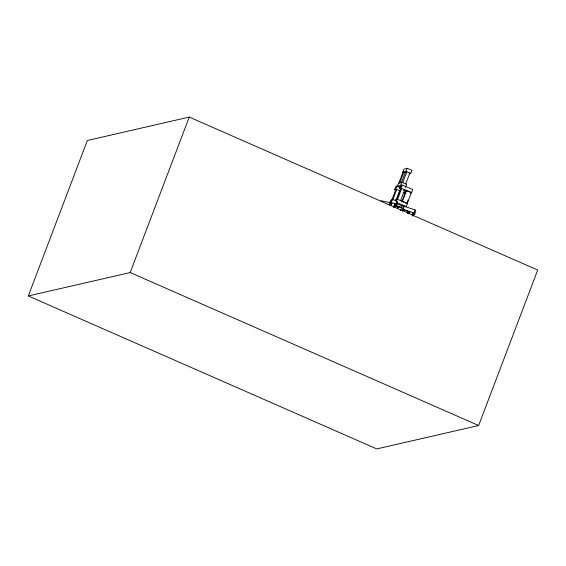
<?xml version="1.0" encoding="UTF-8"?>
<svg xmlns="http://www.w3.org/2000/svg" width="566" height="566" viewBox="0 0 566 566"><rect width="100%" height="100%" fill="white"/><g stroke="black" fill="none" stroke-linecap="round" stroke-linejoin="round"><path stroke-width="0.85" d="M28.3 295.954L87.355 140.488L189.249 117.084L537.7 270.046L478.645 425.512L376.751 448.916L28.3 295.954L130.187 272.55L478.645 425.512M130.187 272.55L189.249 117.084M389.005 204.92L390.54 200.597L391.637 199.975L390.469 203.045M396.228 190.332L394.679 189.688L395.846 186.624L396.943 186.002L400.82 187.601M394.679 189.688L395.775 189.065L396.943 186.002M391.035 204.729L390.88 202.345L392.047 199.274L397.049 201.086L397.212 203.477L396.044 206.54L393.901 205.769M391.453 200.98L395.599 190.07L396.695 189.447L392.549 200.35M400.551 187.707L397.367 186.334L398.535 183.264L401.839 182.245L406.621 184.304L405.454 187.374M398.811 183.179L402.957 172.269M390.639 205.812L391.821 202.692L391.898 203.767M399.745 182.896L403.883 171.986L405.475 172.672M401.535 182.316L405.383 172.191L406.869 171.731L402.73 182.641M397.367 186.334L400.671 185.315L401.839 182.245M407.145 168.272L403.841 169.291L402.674 172.354L405.985 171.342L407.145 168.272L411.928 170.331L410.76 173.394L409.112 173.904M401.252 189.348L399.695 188.704L400.862 185.641L401.931 185.004L412.798 189.476L411.631 192.539L410.562 193.176M395.747 201.284L399.745 190.707M399.695 188.704L400.77 188.075L401.931 185.004M393.766 206.944L394.955 203.824L394.134 207.241M396.766 199.211L400.615 189.086L401.683 188.45L397.537 199.359M393.929 207.397L394.82 205.055L394.297 207.694M396.044 206.54L395.882 204.156L397.049 201.086M405.716 183.922L409.862 173.019M397.311 208.366L397.898 206.838L401.711 207.552L403.155 208.43M400.594 200.612L404.74 189.709M402.355 201.538L406.501 190.636L411.39 192.645L407.244 203.555L402.355 201.538L401.69 201.935L405.829 191.032L406.501 190.636M402.2 205.217L401.322 207.517L395.896 205.281M400.551 210.623L401.711 207.552M402.483 211.132L403.077 209.576L408.022 211.217L408.51 212.045L407.916 213.601M407.166 202.387L408.058 200.053M407.428 212.774L408.022 211.217M408.319 213.488L408.907 211.953M408.97 213.962L409.855 211.627M412.062 214.988L412.947 212.653L413.732 213.976L412.847 216.311M413.873 212.965L415.041 209.894L404.053 206.243L402.886 209.314L413.873 212.965L414.659 214.281L415.826 211.217L415.041 209.894M395.549 199.614L396.625 198.984L407.492 203.449L406.324 206.519L396.235 202.366M380.883 200.704L389.875 202.621L391.347 203.583M406.862 211.493L408.51 212.045M407.598 211.939L409.954 212.717M413.088 213.764L414.659 214.281M390.88 202.345L395.882 204.156M400.77 188.075L411.631 192.539M403.579 190.303L406.685 191.577M396.716 203.64L404.478 206.831M395.775 189.065L400.431 190.983M403.53 192.263L405.857 193.225M403.126 192.299L404.754 192.971M394.799 205.904L398.676 207.503M405.985 171.342L410.76 173.394M400.671 185.315L402.27 186.002M403.077 209.576L403.565 210.403"/></g></svg>
